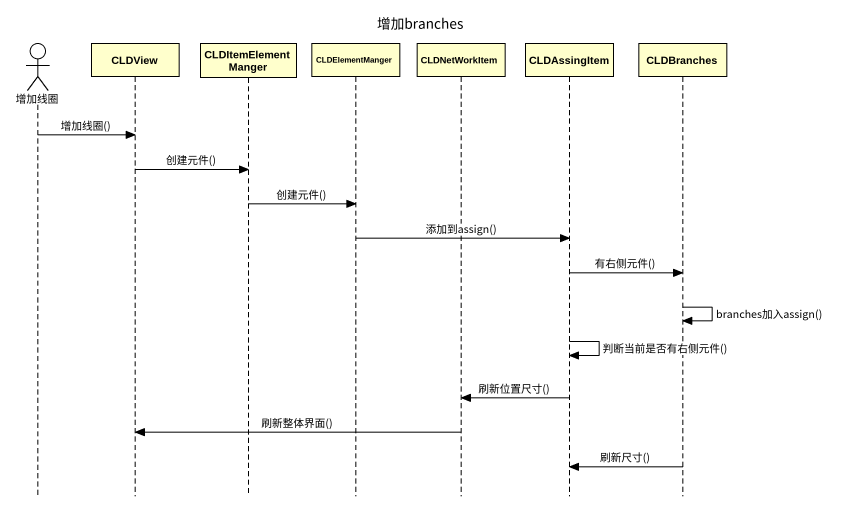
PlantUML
@startuml
title 增加branches
hide footbox
actor 增加线圈
participant CLDView
participant CLDItemElementManger
participant CLDElementManger
participant CLDNetWorkItem
participant CLDAssingItem
participant CLDBranches

增加线圈 -> CLDView : 增加线圈()
CLDView -> CLDItemElementManger : 创建元件()
CLDItemElementManger -> CLDElementManger : 创建元件()
CLDElementManger -> CLDAssingItem : 添加到assign()
CLDAssingItem -> CLDBranches : 有右侧元件()
CLDBranches -> CLDBranches : branches加入assign()
CLDAssingItem -> CLDAssingItem : 判断当前是否有右侧元件()
CLDAssingItem -> CLDNetWorkItem : 刷新位置尺寸()
CLDNetWorkItem -> CLDView : 刷新整体界面()
CLDBranches -> CLDAssingItem : 刷新尺寸()
@enduml
